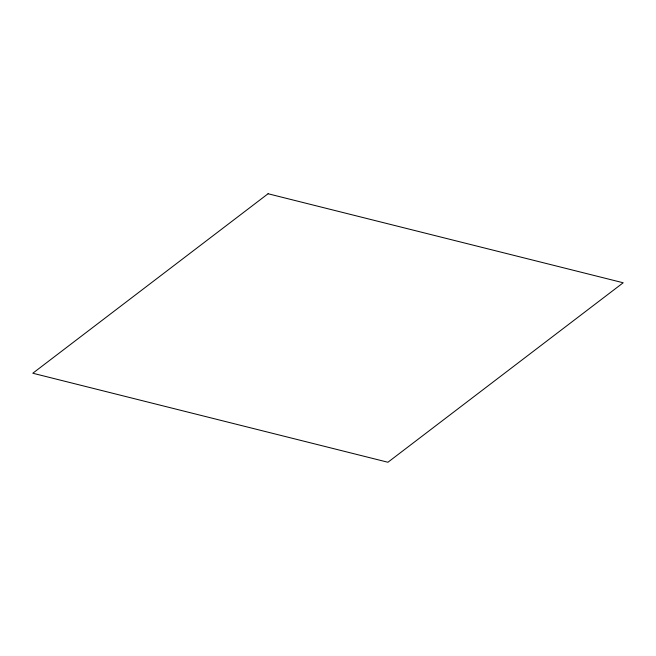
<?xml version="1.0" encoding="UTF-8"?>
<svg xmlns="http://www.w3.org/2000/svg" width="656" height="656" viewBox="0 0 656 656"><rect width="100%" height="100%" fill="white"/><g stroke="black" fill="none" stroke-linecap="round" stroke-linejoin="round"><path stroke-width="0.98" d="M268.074 193.75L32.8 373.231L387.926 462.25L623.2 282.769L268.074 193.75"/></g></svg>
